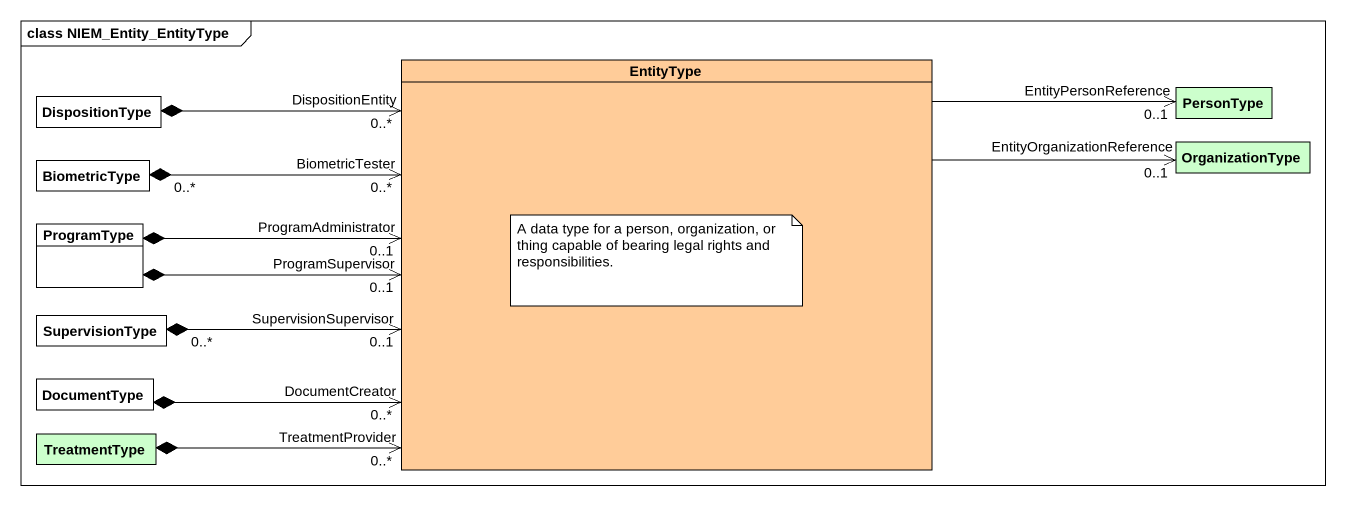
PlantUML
@startuml
mainframe class NIEM_Entity_EntityType
hide circle
hide empty members
class EntityType #FFCC99
class DispositionType
class PersonType #CCFFCC
class BiometricType
class OrganizationType #CCFFCC
class ProgramType
class SupervisionType
class DocumentType
class TreatmentType #CCFFCC
DispositionType *-right-> "DispositionEntity\n0..*" EntityType
PersonType "EntityPersonReference\n0..1" <-left- EntityType
BiometricType "0..*" *-right-> "BiometricTester\n0..*" EntityType
OrganizationType "EntityOrganizationReference\n0..1" <-left- EntityType
ProgramType *-right-> "ProgramAdministrator\n0..1" EntityType
ProgramType *-right-> "ProgramSupervisor\n0..1" EntityType
SupervisionType "0..*" *-right-> "SupervisionSupervisor\n0..1" EntityType
DocumentType *-right-> "DocumentCreator\n0..*" EntityType
TreatmentType *-right-> "TreatmentProvider\n0..*" EntityType
note as N1
  A data type for a person, organization, or thing capable of bearing legal rights and responsibilities.
end note
@enduml
